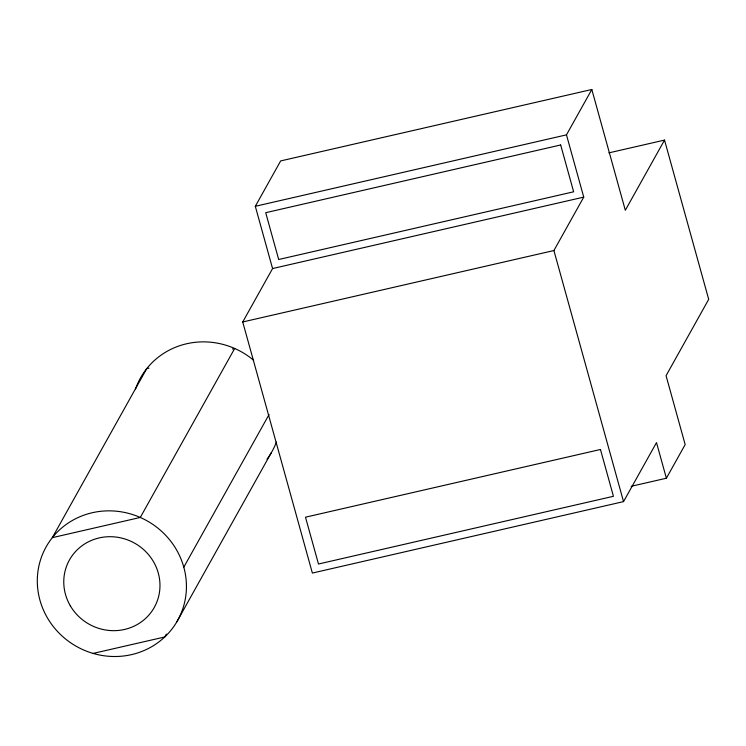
<?xml version="1.0" encoding="UTF-8"?>
<svg xmlns="http://www.w3.org/2000/svg" width="746" height="746" viewBox="0 0 746 746"><rect width="100%" height="100%" fill="white"/><g stroke="black" fill="none" stroke-linecap="round" stroke-linejoin="round"><path stroke-width="1.12" d="M631.172 486.308L666.383 478.223L656.499 442.602L623.535 501.62L312.369 573.059L242.73 321.974L272.579 268.551L255.309 206.297L280.655 160.922L591.82 89.492L625.316 210.279L664.527 140.089L608.885 152.865M183.796 567.165L269.073 414.515M166.358 634.091L164.754 636.972L93.101 653.421M176.933 621.67A75.346 72.036 29.2 0 0 110.893 510.87A75.346 72.036 29.2 0 0 47.781 618.499A75.346 72.036 29.2 0 0 176.933 621.67L271.32 452.701M623.535 501.62L553.905 250.535L583.745 197.121L566.475 134.858L591.82 89.492M666.383 478.223L685.173 444.588L666.066 375.686L708.7 299.36L664.527 140.089M255.309 206.297L566.475 134.858M272.579 268.551L583.745 197.121M242.73 321.974L553.905 250.535M148.967 368.16L146.71 368.673L52.323 537.652L140.285 517.454L234.682 348.485L232.426 348.997M276.393 442.07A75.346 72.036 29.2 0 1 266.965 459.247M135.436 389.3A75.346 72.036 29.2 0 1 253.687 360.309M560.666 144.976L265.707 212.694L278.687 259.505L573.646 191.797L560.666 144.976M600.455 449.484L305.496 517.192L318.477 564.013L613.436 496.295L600.455 449.484M70.329 605.817A48.611 46.476 29.2 0 0 153.657 608.512A48.611 46.476 29.2 0 0 111.62 536.719A48.611 46.476 29.2 0 0 70.329 605.817"/></g></svg>
